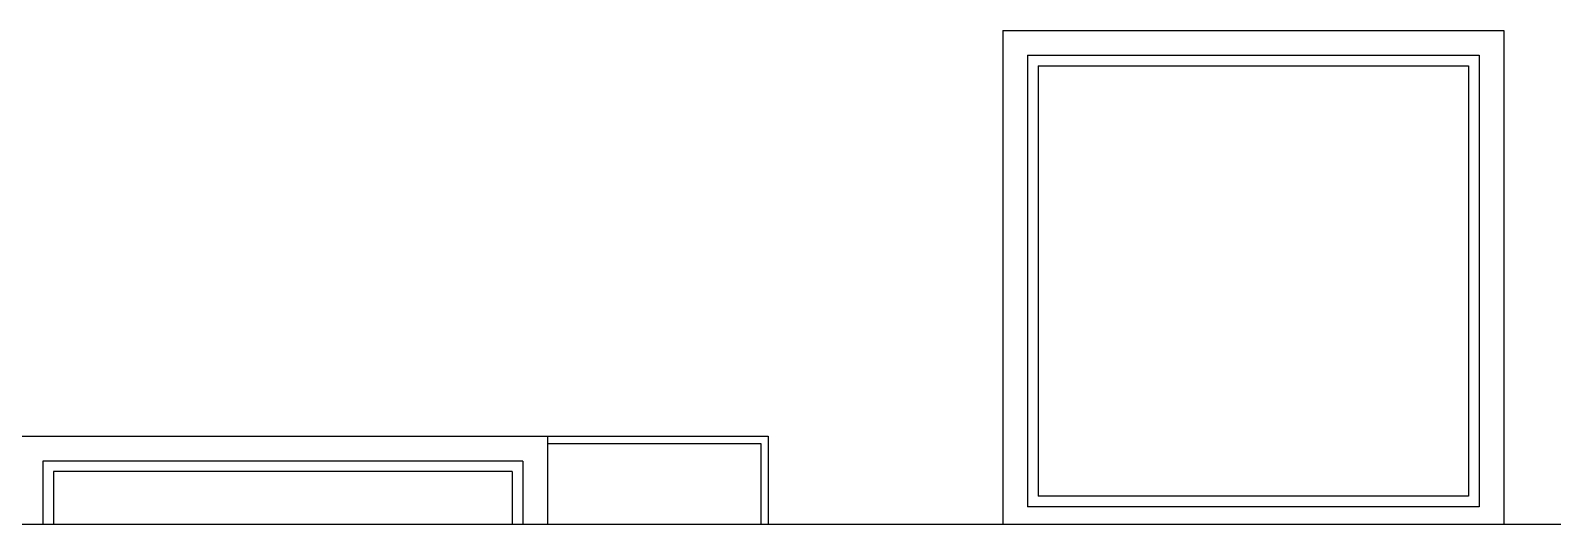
# Model space of a CAD drawing. Extents: x 3792242 to 5145247, y -1546315 to -1031918.
# Drawn here: x 4277873 to 4282186, y -1518664 to -1517264 of the extents above; entities that cross this region are included whole.
import ezdxf

# ---------------------------------------------------------------- set-up
doc = ezdxf.new("R2010")
doc.units = 0
doc.header["$MEASUREMENT"] = 0
doc.layers.add('OKNÁ', color=143, linetype='CONTINUOUS')
doc.layers.add('TENKÁ', color=7, linetype='CONTINUOUS')

msp = doc.modelspace()

# ---------------------------------------------------------------- linework, layer by layer
at = {"layer": 'OKNÁ'}
for p, q in [((4280727.714, -1517363.77), (4281947.714, -1517363.77)), ((4280727.714, -1517363.77), (4280727.714, -1518583.77)), ((4281947.714, -1517363.77), (4281947.714, -1518583.77)), ((4281947.714, -1518583.77), (4280727.714, -1518583.77))]:
    msp.add_line(p, q, dxfattribs=at)
at = {"layer": 'OKNÁ', "ltscale": 0.25}
for p, q in [((4277937.714, -1518513.77), (4277937.714, -1518663.77)), ((4279237.714, -1518513.77), (4277937.714, -1518513.77)), ((4279237.714, -1518513.77), (4279237.714, -1518663.77))]:
    msp.add_line(p, q, dxfattribs=at)
at = {"layer": 'TENKÁ'}
for p, q in [((4280627.714, -1517263.77), (4282047.714, -1517263.77)), ((4280627.714, -1517263.77), (4280627.714, -1518663.77)), ((4282047.714, -1517263.77), (4282047.714, -1518663.77)), ((4280697.714, -1517333.77), (4281977.714, -1517333.77)), ((4280697.714, -1517333.77), (4280697.714, -1518613.77)), ((4281977.714, -1517333.77), (4281977.714, -1518613.77)), ((4281977.714, -1518613.77), (4280697.714, -1518613.77)), ((4308797.714, -1518663.77), (4262097.714, -1518663.77))]:
    msp.add_line(p, q, dxfattribs=at)
at = {"layer": 'TENKÁ', "ltscale": 0.25}
for p, q in [((4277837.714, -1518413.77), (4279337.714, -1518413.77)), ((4279337.714, -1518413.77), (4279337.714, -1518663.77)), ((4277907.714, -1518483.77), (4277907.714, -1518663.77)), ((4279267.714, -1518483.77), (4277907.714, -1518483.77)), ((4279267.714, -1518483.77), (4279267.714, -1518663.77))]:
    msp.add_line(p, q, dxfattribs=at)
at = {"layer": 'TENKÁ', "color": 8}
for p, q in [((4279337.714, -1518413.77), (4279962.714, -1518413.77)), ((4279962.714, -1518413.77), (4279962.714, -1518663.77)), ((4279337.714, -1518433.77), (4279942.714, -1518433.77)), ((4279942.714, -1518433.77), (4279942.714, -1518663.77))]:
    msp.add_line(p, q, dxfattribs=at)

doc.saveas('drawing.dxf')
